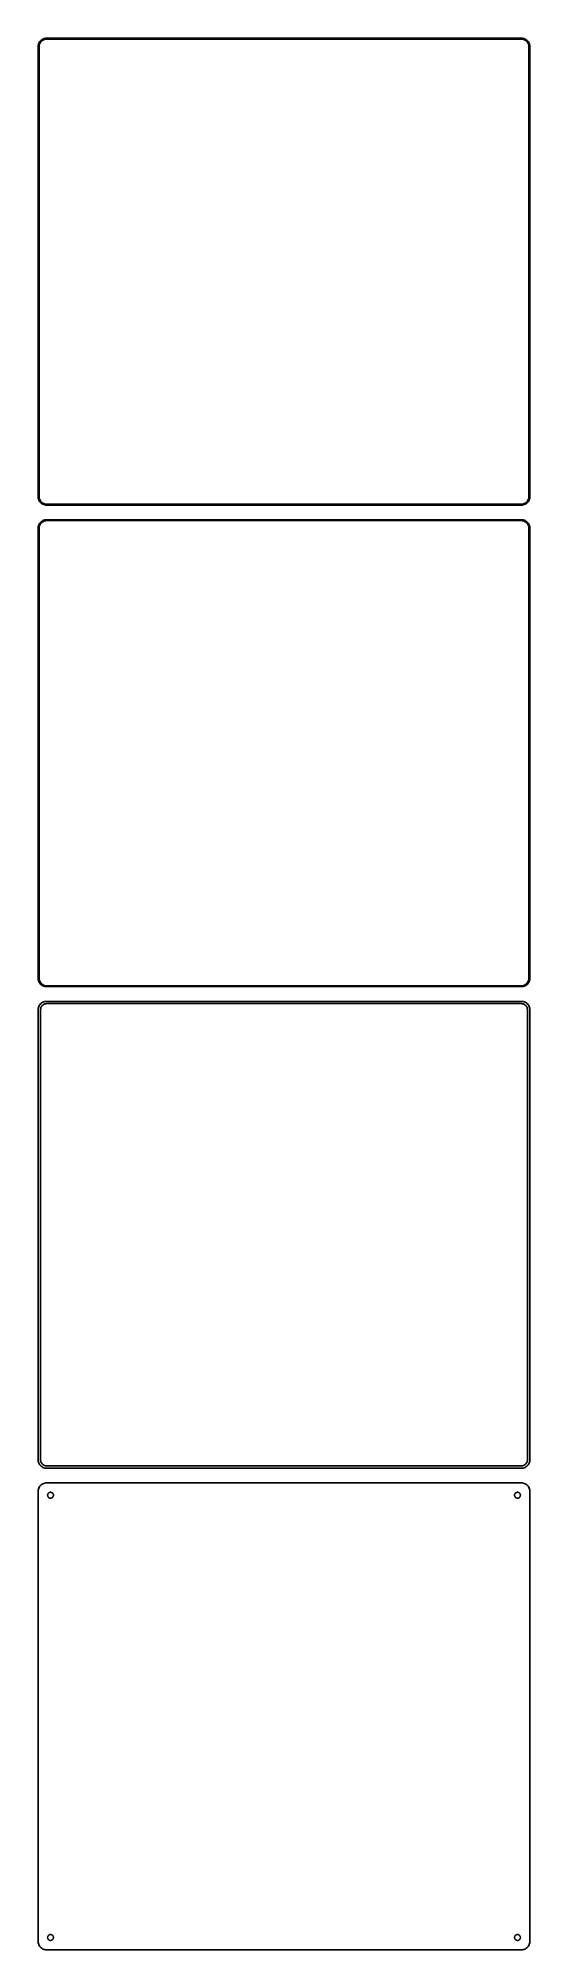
# Model space of a CAD drawing. Header units: metres. Extents: x -150 to 150, y 740 to 1906.
import ezdxf

# ---------------------------------------------------------------- set-up
doc = ezdxf.new("R2010")
doc.units = ezdxf.units.M

msp = doc.modelspace()

# ---------------------------------------------------------------- linework, layer by layer
for p, q in [((-149.843, 1902.74), (-149.961, 1902.13)), ((-149.649, 1903.34), (-149.843, 1902.74)), ((-149.382, 1903.91), (-149.649, 1903.34)), ((-149.463, 1901.85), (-149.351, 1902.43)), ((-149.045, 1904.44), (-149.382, 1903.91)), ((-149.351, 1902.43), (-149.166, 1903)), ((-149.166, 1903), (-148.912, 1903.54)), ((-148.645, 1904.92), (-149.045, 1904.44)), ((-148.912, 1903.54), (-148.593, 1904.04)), ((-148.187, 1905.35), (-148.645, 1904.92)), ((-148.593, 1904.04), (-148.213, 1904.5)), ((-148.213, 1904.5), (-147.778, 1904.91)), ((-147.679, 1905.72), (-148.187, 1905.35)), ((-147.778, 1904.91), (-147.295, 1905.26)), ((-147.129, 1906.02), (-147.679, 1905.72)), ((-147.295, 1905.26), (-146.772, 1905.55)), ((-146.545, 1906.26), (-147.129, 1906.02)), ((-146.772, 1905.55), (-146.218, 1905.77)), ((-145.937, 1906.41), (-146.545, 1906.26)), ((-146.218, 1905.77), (-145.64, 1905.92)), ((-145.314, 1906.49), (-145.937, 1906.41)), ((-145.64, 1905.92), (-145.048, 1905.99)), ((145.314, 1906.49), (-145.314, 1906.49)), ((-145.048, 1905.99), (145.048, 1905.99)), ((145.048, 1905.99), (145.64, 1905.92)), ((145.937, 1906.41), (145.314, 1906.49)), ((145.64, 1905.92), (146.218, 1905.77)), ((146.545, 1906.26), (145.937, 1906.41)), ((146.218, 1905.77), (146.772, 1905.55)), ((147.129, 1906.02), (146.545, 1906.26)), ((146.772, 1905.55), (147.295, 1905.26)), ((147.679, 1905.72), (147.129, 1906.02)), ((147.295, 1905.26), (147.778, 1904.91)), ((148.187, 1905.35), (147.679, 1905.72)), ((147.778, 1904.91), (148.213, 1904.5)), ((148.645, 1904.92), (148.187, 1905.35)), ((148.213, 1904.5), (148.593, 1904.04)), ((148.593, 1904.04), (148.912, 1903.54)), ((149.045, 1904.44), (148.645, 1904.92)), ((148.912, 1903.54), (149.166, 1903)), ((149.382, 1903.91), (149.045, 1904.44)), ((149.166, 1903), (149.351, 1902.43)), ((149.351, 1902.43), (149.463, 1901.85)), ((149.649, 1903.34), (149.382, 1903.91)), ((149.843, 1902.74), (149.649, 1903.34)), ((149.961, 1902.13), (149.843, 1902.74)), ((-149.961, 1902.13), (-150, 1901.5)), ((-150, 1901.5), (-150, 1626.5)), ((-149.5, 1901.25), (-149.463, 1901.85)), ((-149.5, 1626.75), (-149.5, 1901.25)), ((149.463, 1901.85), (149.5, 1901.25)), ((149.5, 1901.25), (149.5, 1626.75)), ((150, 1901.5), (149.961, 1902.13)), ((150, 1626.5), (150, 1901.5)), ((-150, 1626.5), (-149.961, 1625.87)), ((-149.961, 1625.87), (-149.843, 1625.26)), ((-149.843, 1625.26), (-149.649, 1624.66)), ((-149.649, 1624.66), (-149.382, 1624.09)), ((-149.463, 1626.15), (-149.5, 1626.75)), ((-149.351, 1625.57), (-149.463, 1626.15)), ((-149.382, 1624.09), (-149.045, 1623.56)), ((-149.166, 1625), (-149.351, 1625.57)), ((-148.912, 1624.46), (-149.166, 1625)), ((-149.045, 1623.56), (-148.645, 1623.08)), ((-148.593, 1623.96), (-148.912, 1624.46)), ((-148.645, 1623.08), (-148.187, 1622.65)), ((-148.213, 1623.5), (-148.593, 1623.96)), ((-147.778, 1623.09), (-148.213, 1623.5)), ((-148.187, 1622.65), (-147.679, 1622.28)), ((-147.295, 1622.74), (-147.778, 1623.09)), ((-147.679, 1622.28), (-147.129, 1621.98)), ((-146.772, 1622.45), (-147.295, 1622.74)), ((-146.218, 1622.23), (-146.772, 1622.45)), ((-145.64, 1622.08), (-146.218, 1622.23)), ((146.218, 1622.23), (145.64, 1622.08)), ((146.772, 1622.45), (146.218, 1622.23)), ((147.295, 1622.74), (146.772, 1622.45)), ((147.129, 1621.98), (147.679, 1622.28)), ((147.778, 1623.09), (147.295, 1622.74)), ((147.679, 1622.28), (148.187, 1622.65)), ((148.213, 1623.5), (147.778, 1623.09)), ((148.187, 1622.65), (148.645, 1623.08)), ((148.593, 1623.96), (148.213, 1623.5)), ((148.912, 1624.46), (148.593, 1623.96)), ((148.645, 1623.08), (149.045, 1623.56)), ((149.166, 1625), (148.912, 1624.46)), ((149.045, 1623.56), (149.382, 1624.09)), ((149.351, 1625.57), (149.166, 1625)), ((149.463, 1626.15), (149.351, 1625.57)), ((149.382, 1624.09), (149.649, 1624.66)), ((149.5, 1626.75), (149.463, 1626.15)), ((149.649, 1624.66), (149.843, 1625.26)), ((149.843, 1625.26), (149.961, 1625.87)), ((149.961, 1625.87), (150, 1626.5)), ((-149.045, 1610.44), (-149.382, 1609.91)), ((-148.645, 1610.92), (-149.045, 1610.44)), ((-148.187, 1611.35), (-148.645, 1610.92)), ((-148.593, 1610.04), (-148.213, 1610.5)), ((-148.213, 1610.5), (-147.778, 1610.91)), ((-147.679, 1611.72), (-148.187, 1611.35)), ((-147.778, 1610.91), (-147.295, 1611.26)), ((-147.129, 1612.02), (-147.679, 1611.72)), ((-147.295, 1611.26), (-146.772, 1611.55)), ((-147.129, 1621.98), (-146.545, 1621.74)), ((-146.545, 1612.26), (-147.129, 1612.02)), ((-146.772, 1611.55), (-146.218, 1611.77)), ((-146.545, 1621.74), (-145.937, 1621.59)), ((-145.937, 1612.41), (-146.545, 1612.26)), ((-146.218, 1611.77), (-145.64, 1611.92)), ((-145.937, 1621.59), (-145.314, 1621.51)), ((-145.314, 1612.49), (-145.937, 1612.41)), ((-145.048, 1622.01), (-145.64, 1622.08)), ((-145.64, 1611.92), (-145.048, 1611.99)), ((-145.314, 1621.51), (145.314, 1621.51)), ((145.314, 1612.49), (-145.314, 1612.49)), ((145.048, 1622.01), (-145.048, 1622.01)), ((-145.048, 1611.99), (145.048, 1611.99)), ((145.64, 1622.08), (145.048, 1622.01)), ((145.048, 1611.99), (145.64, 1611.92)), ((145.314, 1621.51), (145.937, 1621.59)), ((145.937, 1612.41), (145.314, 1612.49)), ((145.64, 1611.92), (146.218, 1611.77)), ((145.937, 1621.59), (146.545, 1621.74)), ((146.545, 1612.26), (145.937, 1612.41)), ((146.218, 1611.77), (146.772, 1611.55)), ((146.545, 1621.74), (147.129, 1621.98)), ((147.129, 1612.02), (146.545, 1612.26)), ((146.772, 1611.55), (147.295, 1611.26)), ((147.679, 1611.72), (147.129, 1612.02)), ((147.295, 1611.26), (147.778, 1610.91)), ((148.187, 1611.35), (147.679, 1611.72)), ((147.778, 1610.91), (148.213, 1610.5)), ((148.645, 1610.92), (148.187, 1611.35)), ((148.213, 1610.5), (148.593, 1610.04)), ((149.045, 1610.44), (148.645, 1610.92)), ((149.382, 1609.91), (149.045, 1610.44)), ((-149.961, 1608.13), (-150, 1607.5)), ((-150, 1607.5), (-150, 1332.5)), ((-149.843, 1608.74), (-149.961, 1608.13)), ((-149.649, 1609.34), (-149.843, 1608.74)), ((-149.382, 1609.91), (-149.649, 1609.34)), ((-149.5, 1607.25), (-149.463, 1607.85)), ((-149.5, 1332.75), (-149.5, 1607.25)), ((-149.463, 1607.85), (-149.351, 1608.43)), ((-149.351, 1608.43), (-149.166, 1609)), ((-149.166, 1609), (-148.912, 1609.54)), ((-148.912, 1609.54), (-148.593, 1610.04)), ((148.593, 1610.04), (148.912, 1609.54)), ((148.912, 1609.54), (149.166, 1609)), ((149.166, 1609), (149.351, 1608.43)), ((149.351, 1608.43), (149.463, 1607.85)), ((149.649, 1609.34), (149.382, 1609.91)), ((149.463, 1607.85), (149.5, 1607.25)), ((149.5, 1607.25), (149.5, 1332.75)), ((149.843, 1608.74), (149.649, 1609.34)), ((149.961, 1608.13), (149.843, 1608.74)), ((150, 1607.5), (149.961, 1608.13)), ((150, 1332.5), (150, 1607.5)), ((-150, 1332.5), (-149.961, 1331.87)), ((-149.961, 1331.87), (-149.843, 1331.26)), ((-149.843, 1331.26), (-149.649, 1330.66)), ((-149.649, 1330.66), (-149.382, 1330.09)), ((-149.463, 1332.15), (-149.5, 1332.75)), ((-149.351, 1331.57), (-149.463, 1332.15)), ((-149.166, 1331), (-149.351, 1331.57)), ((-148.912, 1330.46), (-149.166, 1331)), ((-148.593, 1329.96), (-148.912, 1330.46)), ((148.912, 1330.46), (148.593, 1329.96)), ((149.166, 1331), (148.912, 1330.46)), ((149.351, 1331.57), (149.166, 1331)), ((149.463, 1332.15), (149.351, 1331.57)), ((149.382, 1330.09), (149.649, 1330.66)), ((149.5, 1332.75), (149.463, 1332.15)), ((149.649, 1330.66), (149.843, 1331.26)), ((149.843, 1331.26), (149.961, 1331.87)), ((149.961, 1331.87), (150, 1332.5)), ((-149.382, 1330.09), (-149.045, 1329.56)), ((-149.045, 1329.56), (-148.645, 1329.08)), ((-148.645, 1329.08), (-148.187, 1328.65)), ((-148.213, 1329.5), (-148.593, 1329.96)), ((-147.778, 1329.09), (-148.213, 1329.5)), ((-148.187, 1328.65), (-147.679, 1328.28)), ((-147.295, 1328.74), (-147.778, 1329.09)), ((-147.679, 1328.28), (-147.129, 1327.98)), ((-146.772, 1328.45), (-147.295, 1328.74)), ((-147.129, 1327.98), (-146.545, 1327.74)), ((-146.218, 1328.23), (-146.772, 1328.45)), ((-146.545, 1327.74), (-145.937, 1327.59)), ((-145.64, 1328.08), (-146.218, 1328.23)), ((-145.937, 1327.59), (-145.314, 1327.51)), ((-145.048, 1328.01), (-145.64, 1328.08)), ((-145.314, 1327.51), (145.314, 1327.51)), ((145.048, 1328.01), (-145.048, 1328.01)), ((145.64, 1328.08), (145.048, 1328.01)), ((145.314, 1327.51), (145.937, 1327.59)), ((146.218, 1328.23), (145.64, 1328.08)), ((145.937, 1327.59), (146.545, 1327.74)), ((146.772, 1328.45), (146.218, 1328.23)), ((146.545, 1327.74), (147.129, 1327.98)), ((147.295, 1328.74), (146.772, 1328.45)), ((147.129, 1327.98), (147.679, 1328.28)), ((147.778, 1329.09), (147.295, 1328.74)), ((147.679, 1328.28), (148.187, 1328.65)), ((148.213, 1329.5), (147.778, 1329.09)), ((148.187, 1328.65), (148.645, 1329.08)), ((148.593, 1329.96), (148.213, 1329.5)), ((148.645, 1329.08), (149.045, 1329.56)), ((149.045, 1329.56), (149.382, 1330.09)), ((-149.961, 1314.13), (-150, 1313.5)), ((-150, 1313.5), (-150, 1038.5)), ((-149.843, 1314.74), (-149.961, 1314.13)), ((-149.649, 1315.34), (-149.843, 1314.74)), ((-149.382, 1315.91), (-149.649, 1315.34)), ((-149.045, 1316.44), (-149.382, 1315.91)), ((-148.645, 1316.92), (-149.045, 1316.44)), ((-148.187, 1317.35), (-148.645, 1316.92)), ((-148.619, 1313.25), (-148.589, 1313.73)), ((-148.619, 1038.75), (-148.619, 1313.25)), ((-148.589, 1313.73), (-148.498, 1314.21)), ((-148.498, 1314.21), (-148.348, 1314.67)), ((-148.348, 1314.67), (-148.141, 1315.11)), ((-147.679, 1317.72), (-148.187, 1317.35)), ((-148.141, 1315.11), (-147.88, 1315.52)), ((-147.88, 1315.52), (-147.571, 1315.9)), ((-147.129, 1318.02), (-147.679, 1317.72)), ((-147.571, 1315.9), (-147.216, 1316.23)), ((-147.216, 1316.23), (-146.823, 1316.52)), ((-146.545, 1318.26), (-147.129, 1318.02)), ((-146.823, 1316.52), (-146.398, 1316.75)), ((-145.937, 1318.41), (-146.545, 1318.26)), ((-146.398, 1316.75), (-145.946, 1316.93)), ((-145.946, 1316.93), (-145.475, 1317.05)), ((-145.314, 1318.49), (-145.937, 1318.41)), ((-145.475, 1317.05), (-144.993, 1317.11)), ((145.314, 1318.49), (-145.314, 1318.49)), ((-144.993, 1317.11), (144.993, 1317.11)), ((144.993, 1317.11), (145.475, 1317.05)), ((145.937, 1318.41), (145.314, 1318.49)), ((145.475, 1317.05), (145.946, 1316.93)), ((146.545, 1318.26), (145.937, 1318.41)), ((145.946, 1316.93), (146.398, 1316.75)), ((146.398, 1316.75), (146.823, 1316.52)), ((147.129, 1318.02), (146.545, 1318.26)), ((146.823, 1316.52), (147.216, 1316.23)), ((147.679, 1317.72), (147.129, 1318.02)), ((147.216, 1316.23), (147.571, 1315.9)), ((147.571, 1315.9), (147.88, 1315.52)), ((148.187, 1317.35), (147.679, 1317.72)), ((147.88, 1315.52), (148.141, 1315.11)), ((148.141, 1315.11), (148.348, 1314.67)), ((148.645, 1316.92), (148.187, 1317.35)), ((148.348, 1314.67), (148.498, 1314.21)), ((148.498, 1314.21), (148.589, 1313.73)), ((148.589, 1313.73), (148.619, 1313.25)), ((148.619, 1313.25), (148.619, 1038.75)), ((149.045, 1316.44), (148.645, 1316.92)), ((149.382, 1315.91), (149.045, 1316.44)), ((149.649, 1315.34), (149.382, 1315.91)), ((149.843, 1314.74), (149.649, 1315.34)), ((149.961, 1314.13), (149.843, 1314.74)), ((150, 1313.5), (149.961, 1314.13)), ((150, 1038.5), (150, 1313.5)), ((-148.589, 1038.27), (-148.619, 1038.75)), ((148.619, 1038.75), (148.589, 1038.27)), ((-150, 1038.5), (-149.961, 1037.87)), ((-149.961, 1037.87), (-149.843, 1037.26)), ((-149.843, 1037.26), (-149.649, 1036.66)), ((-149.649, 1036.66), (-149.382, 1036.09)), ((-149.382, 1036.09), (-149.045, 1035.56)), ((-149.045, 1035.56), (-148.645, 1035.08)), ((-148.645, 1035.08), (-148.187, 1034.65)), ((-148.498, 1037.79), (-148.589, 1038.27)), ((-148.348, 1037.33), (-148.498, 1037.79)), ((-148.141, 1036.89), (-148.348, 1037.33)), ((-148.187, 1034.65), (-147.679, 1034.28)), ((-147.88, 1036.48), (-148.141, 1036.89)), ((-147.571, 1036.1), (-147.88, 1036.48)), ((-147.679, 1034.28), (-147.129, 1033.98)), ((-147.216, 1035.77), (-147.571, 1036.1)), ((-146.823, 1035.48), (-147.216, 1035.77)), ((-147.129, 1033.98), (-146.545, 1033.74)), ((-146.398, 1035.25), (-146.823, 1035.48)), ((-146.545, 1033.74), (-145.937, 1033.59)), ((-145.946, 1035.07), (-146.398, 1035.25)), ((-145.475, 1034.95), (-145.946, 1035.07)), ((-145.937, 1033.59), (-145.314, 1033.51)), ((-144.993, 1034.89), (-145.475, 1034.95)), ((-145.314, 1033.51), (145.314, 1033.51)), ((144.993, 1034.89), (-144.993, 1034.89)), ((145.475, 1034.95), (144.993, 1034.89)), ((145.314, 1033.51), (145.937, 1033.59)), ((145.946, 1035.07), (145.475, 1034.95)), ((145.937, 1033.59), (146.545, 1033.74)), ((146.398, 1035.25), (145.946, 1035.07)), ((146.823, 1035.48), (146.398, 1035.25)), ((146.545, 1033.74), (147.129, 1033.98)), ((147.216, 1035.77), (146.823, 1035.48)), ((147.129, 1033.98), (147.679, 1034.28)), ((147.571, 1036.1), (147.216, 1035.77)), ((147.88, 1036.48), (147.571, 1036.1)), ((147.679, 1034.28), (148.187, 1034.65)), ((148.141, 1036.89), (147.88, 1036.48)), ((148.348, 1037.33), (148.141, 1036.89)), ((148.187, 1034.65), (148.645, 1035.08)), ((148.498, 1037.79), (148.348, 1037.33)), ((148.589, 1038.27), (148.498, 1037.79)), ((148.645, 1035.08), (149.045, 1035.56)), ((149.045, 1035.56), (149.382, 1036.09)), ((149.382, 1036.09), (149.649, 1036.66)), ((149.649, 1036.66), (149.843, 1037.26)), ((149.843, 1037.26), (149.961, 1037.87)), ((149.961, 1037.87), (150, 1038.5)), ((-149.961, 1020.13), (-150, 1019.5)), ((-150, 1019.5), (-150, 744.5)), ((-149.843, 1020.74), (-149.961, 1020.13)), ((-149.649, 1021.34), (-149.843, 1020.74)), ((-149.382, 1021.91), (-149.649, 1021.34)), ((-149.045, 1022.44), (-149.382, 1021.91)), ((-148.645, 1022.92), (-149.045, 1022.44)), ((-148.187, 1023.35), (-148.645, 1022.92)), ((-147.679, 1023.72), (-148.187, 1023.35)), ((-147.129, 1024.02), (-147.679, 1023.72)), ((-146.545, 1024.26), (-147.129, 1024.02)), ((-145.937, 1024.41), (-146.545, 1024.26)), ((-145.314, 1024.49), (-145.937, 1024.41)), ((145.314, 1024.49), (-145.314, 1024.49)), ((-144.3, 1017), (-144.286, 1017.23)), ((-144.286, 1016.77), (-144.3, 1017)), ((-144.286, 1017.23), (-144.243, 1017.45)), ((-144.243, 1016.55), (-144.286, 1016.77)), ((-144.243, 1017.45), (-144.174, 1017.66)), ((-144.174, 1016.34), (-144.243, 1016.55)), ((-144.174, 1017.66), (-144.077, 1017.87)), ((-144.077, 1016.13), (-144.174, 1016.34)), ((-144.077, 1017.87), (-143.956, 1018.06)), ((-143.956, 1015.94), (-144.077, 1016.13)), ((-143.956, 1018.06), (-143.812, 1018.23)), ((-143.812, 1015.77), (-143.956, 1015.94)), ((-143.812, 1018.23), (-143.647, 1018.39)), ((-143.647, 1015.61), (-143.812, 1015.77)), ((-143.647, 1018.39), (-143.464, 1018.52)), ((-143.464, 1015.48), (-143.647, 1015.61)), ((-143.464, 1018.52), (-143.266, 1018.63)), ((-143.266, 1015.37), (-143.464, 1015.48)), ((-143.266, 1018.63), (-143.056, 1018.71)), ((-143.056, 1015.29), (-143.266, 1015.37)), ((-143.056, 1018.71), (-142.837, 1018.77)), ((-142.837, 1015.23), (-143.056, 1015.29)), ((-142.837, 1018.77), (-142.613, 1018.8)), ((-142.613, 1018.8), (-142.387, 1018.8)), ((-142.387, 1018.8), (-142.163, 1018.77)), ((-142.163, 1018.77), (-141.944, 1018.71)), ((-141.944, 1015.29), (-142.163, 1015.23)), ((-141.944, 1018.71), (-141.734, 1018.63)), ((-141.734, 1015.37), (-141.944, 1015.29)), ((-141.734, 1018.63), (-141.536, 1018.52)), ((-141.536, 1015.48), (-141.734, 1015.37)), ((-141.536, 1018.52), (-141.353, 1018.39)), ((-141.353, 1015.61), (-141.536, 1015.48)), ((-141.353, 1018.39), (-141.188, 1018.23)), ((-141.188, 1015.77), (-141.353, 1015.61)), ((-141.188, 1018.23), (-141.044, 1018.06)), ((-141.044, 1015.94), (-141.188, 1015.77)), ((-141.044, 1018.06), (-140.923, 1017.87)), ((-140.923, 1016.13), (-141.044, 1015.94)), ((-140.923, 1017.87), (-140.826, 1017.66)), ((-140.826, 1016.34), (-140.923, 1016.13)), ((-140.826, 1017.66), (-140.757, 1017.45)), ((-140.757, 1016.55), (-140.826, 1016.34)), ((-140.757, 1017.45), (-140.714, 1017.23)), ((-140.714, 1016.77), (-140.757, 1016.55)), ((-140.714, 1017.23), (-140.7, 1017)), ((-140.7, 1017), (-140.714, 1016.77)), ((140.7, 1017), (140.714, 1017.23)), ((140.714, 1016.77), (140.7, 1017)), ((140.714, 1017.23), (140.757, 1017.45)), ((140.757, 1016.55), (140.714, 1016.77)), ((140.757, 1017.45), (140.826, 1017.66)), ((140.826, 1016.34), (140.757, 1016.55)), ((140.826, 1017.66), (140.923, 1017.87)), ((140.923, 1016.13), (140.826, 1016.34)), ((140.923, 1017.87), (141.044, 1018.06)), ((141.044, 1015.94), (140.923, 1016.13)), ((141.044, 1018.06), (141.188, 1018.23)), ((141.188, 1015.77), (141.044, 1015.94)), ((141.188, 1018.23), (141.353, 1018.39)), ((141.353, 1015.61), (141.188, 1015.77)), ((141.353, 1018.39), (141.536, 1018.52)), ((141.536, 1015.48), (141.353, 1015.61)), ((141.536, 1018.52), (141.734, 1018.63)), ((141.734, 1015.37), (141.536, 1015.48)), ((141.734, 1018.63), (141.944, 1018.71)), ((141.944, 1015.29), (141.734, 1015.37)), ((141.944, 1018.71), (142.163, 1018.77)), ((142.163, 1015.23), (141.944, 1015.29)), ((142.163, 1018.77), (142.387, 1018.8)), ((142.387, 1018.8), (142.613, 1018.8)), ((142.613, 1018.8), (142.837, 1018.77)), ((142.837, 1018.77), (143.056, 1018.71)), ((143.056, 1015.29), (142.837, 1015.23)), ((143.056, 1018.71), (143.266, 1018.63)), ((143.266, 1015.37), (143.056, 1015.29)), ((143.266, 1018.63), (143.464, 1018.52)), ((143.464, 1015.48), (143.266, 1015.37)), ((143.464, 1018.52), (143.647, 1018.39)), ((143.647, 1015.61), (143.464, 1015.48)), ((143.647, 1018.39), (143.812, 1018.23)), ((143.812, 1015.77), (143.647, 1015.61)), ((143.812, 1018.23), (143.956, 1018.06)), ((143.956, 1015.94), (143.812, 1015.77)), ((143.956, 1018.06), (144.077, 1017.87)), ((144.077, 1016.13), (143.956, 1015.94)), ((144.077, 1017.87), (144.174, 1017.66)), ((144.174, 1016.34), (144.077, 1016.13)), ((144.174, 1017.66), (144.243, 1017.45)), ((144.243, 1016.55), (144.174, 1016.34)), ((144.243, 1017.45), (144.286, 1017.23)), ((144.286, 1016.77), (144.243, 1016.55)), ((144.286, 1017.23), (144.3, 1017)), ((144.3, 1017), (144.286, 1016.77)), ((145.937, 1024.41), (145.314, 1024.49)), ((146.545, 1024.26), (145.937, 1024.41)), ((147.129, 1024.02), (146.545, 1024.26)), ((147.679, 1023.72), (147.129, 1024.02)), ((148.187, 1023.35), (147.679, 1023.72)), ((148.645, 1022.92), (148.187, 1023.35)), ((149.045, 1022.44), (148.645, 1022.92)), ((149.382, 1021.91), (149.045, 1022.44)), ((149.649, 1021.34), (149.382, 1021.91)), ((149.843, 1020.74), (149.649, 1021.34)), ((149.961, 1020.13), (149.843, 1020.74)), ((150, 1019.5), (149.961, 1020.13)), ((150, 744.5), (150, 1019.5)), ((-142.613, 1015.2), (-142.837, 1015.23)), ((-142.387, 1015.2), (-142.613, 1015.2)), ((-142.163, 1015.23), (-142.387, 1015.2)), ((142.387, 1015.2), (142.163, 1015.23)), ((142.613, 1015.2), (142.387, 1015.2)), ((142.837, 1015.23), (142.613, 1015.2)), ((-144.3, 747), (-144.286, 747.226)), ((-144.286, 746.774), (-144.3, 747)), ((-144.286, 747.226), (-144.243, 747.448)), ((-144.243, 747.448), (-144.174, 747.663)), ((-144.174, 747.663), (-144.077, 747.867)), ((-144.077, 747.867), (-143.956, 748.058)), ((-143.956, 748.058), (-143.812, 748.232)), ((-143.812, 748.232), (-143.647, 748.387)), ((-143.647, 748.387), (-143.464, 748.52)), ((-143.464, 748.52), (-143.266, 748.629)), ((-143.266, 748.629), (-143.056, 748.712)), ((-143.056, 748.712), (-142.837, 748.768)), ((-142.837, 748.768), (-142.613, 748.796)), ((-142.613, 748.796), (-142.387, 748.796)), ((-142.387, 748.796), (-142.163, 748.768)), ((-142.163, 748.768), (-141.944, 748.712)), ((-141.944, 748.712), (-141.734, 748.629)), ((-141.734, 748.629), (-141.536, 748.52)), ((-141.536, 748.52), (-141.353, 748.387)), ((-141.353, 748.387), (-141.188, 748.232)), ((-141.188, 748.232), (-141.044, 748.058)), ((-141.044, 748.058), (-140.923, 747.867)), ((-140.923, 747.867), (-140.826, 747.663)), ((-140.826, 747.663), (-140.757, 747.448)), ((-140.757, 747.448), (-140.714, 747.226)), ((-140.714, 747.226), (-140.7, 747)), ((-140.7, 747), (-140.714, 746.774)), ((140.7, 747), (140.714, 747.226)), ((140.714, 746.774), (140.7, 747)), ((140.714, 747.226), (140.757, 747.448)), ((140.757, 747.448), (140.826, 747.663)), ((140.826, 747.663), (140.923, 747.867)), ((140.923, 747.867), (141.044, 748.058)), ((141.044, 748.058), (141.188, 748.232)), ((141.188, 748.232), (141.353, 748.387)), ((141.353, 748.387), (141.536, 748.52)), ((141.536, 748.52), (141.734, 748.629)), ((141.734, 748.629), (141.944, 748.712)), ((141.944, 748.712), (142.163, 748.768)), ((142.163, 748.768), (142.387, 748.796)), ((142.387, 748.796), (142.613, 748.796)), ((142.613, 748.796), (142.837, 748.768)), ((142.837, 748.768), (143.056, 748.712)), ((143.056, 748.712), (143.266, 748.629)), ((143.266, 748.629), (143.464, 748.52)), ((143.464, 748.52), (143.647, 748.387)), ((143.647, 748.387), (143.812, 748.232)), ((143.812, 748.232), (143.956, 748.058)), ((143.956, 748.058), (144.077, 747.867)), ((144.077, 747.867), (144.174, 747.663)), ((144.174, 747.663), (144.243, 747.448)), ((144.243, 747.448), (144.286, 747.226)), ((144.286, 747.226), (144.3, 747)), ((144.3, 747), (144.286, 746.774)), ((-150, 744.5), (-149.961, 743.873)), ((-149.961, 743.873), (-149.843, 743.257)), ((-149.843, 743.257), (-149.649, 742.659)), ((-149.649, 742.659), (-149.382, 742.091)), ((-149.382, 742.091), (-149.045, 741.561)), ((-149.045, 741.561), (-148.645, 741.077)), ((-148.645, 741.077), (-148.187, 740.647)), ((-148.187, 740.647), (-147.679, 740.278)), ((-147.679, 740.278), (-147.129, 739.976)), ((-147.129, 739.976), (-146.545, 739.745)), ((-146.545, 739.745), (-145.937, 739.589)), ((-145.937, 739.589), (-145.314, 739.51)), ((-145.314, 739.51), (145.314, 739.51)), ((-144.243, 746.552), (-144.286, 746.774)), ((-144.174, 746.337), (-144.243, 746.552)), ((-144.077, 746.133), (-144.174, 746.337)), ((-143.956, 745.942), (-144.077, 746.133)), ((-143.812, 745.768), (-143.956, 745.942)), ((-143.647, 745.613), (-143.812, 745.768)), ((-143.464, 745.48), (-143.647, 745.613)), ((-143.266, 745.371), (-143.464, 745.48)), ((-143.056, 745.288), (-143.266, 745.371)), ((-142.837, 745.232), (-143.056, 745.288)), ((-142.613, 745.204), (-142.837, 745.232)), ((-142.387, 745.204), (-142.613, 745.204)), ((-142.163, 745.232), (-142.387, 745.204)), ((-141.944, 745.288), (-142.163, 745.232)), ((-141.734, 745.371), (-141.944, 745.288)), ((-141.536, 745.48), (-141.734, 745.371)), ((-141.353, 745.613), (-141.536, 745.48)), ((-141.188, 745.768), (-141.353, 745.613)), ((-141.044, 745.942), (-141.188, 745.768)), ((-140.923, 746.133), (-141.044, 745.942)), ((-140.826, 746.337), (-140.923, 746.133)), ((-140.757, 746.552), (-140.826, 746.337)), ((-140.714, 746.774), (-140.757, 746.552)), ((140.757, 746.552), (140.714, 746.774)), ((140.826, 746.337), (140.757, 746.552)), ((140.923, 746.133), (140.826, 746.337)), ((141.044, 745.942), (140.923, 746.133)), ((141.188, 745.768), (141.044, 745.942)), ((141.353, 745.613), (141.188, 745.768)), ((141.536, 745.48), (141.353, 745.613)), ((141.734, 745.371), (141.536, 745.48)), ((141.944, 745.288), (141.734, 745.371)), ((142.163, 745.232), (141.944, 745.288)), ((142.387, 745.204), (142.163, 745.232)), ((142.613, 745.204), (142.387, 745.204)), ((142.837, 745.232), (142.613, 745.204)), ((143.056, 745.288), (142.837, 745.232)), ((143.266, 745.371), (143.056, 745.288)), ((143.464, 745.48), (143.266, 745.371)), ((143.647, 745.613), (143.464, 745.48)), ((143.812, 745.768), (143.647, 745.613)), ((143.956, 745.942), (143.812, 745.768)), ((144.077, 746.133), (143.956, 745.942)), ((144.174, 746.337), (144.077, 746.133)), ((144.243, 746.552), (144.174, 746.337)), ((144.286, 746.774), (144.243, 746.552)), ((145.314, 739.51), (145.937, 739.589)), ((145.937, 739.589), (146.545, 739.745)), ((146.545, 739.745), (147.129, 739.976)), ((147.129, 739.976), (147.679, 740.278)), ((147.679, 740.278), (148.187, 740.647)), ((148.187, 740.647), (148.645, 741.077)), ((148.645, 741.077), (149.045, 741.561)), ((149.045, 741.561), (149.382, 742.091)), ((149.382, 742.091), (149.649, 742.659)), ((149.649, 742.659), (149.843, 743.257)), ((149.843, 743.257), (149.961, 743.873)), ((149.961, 743.873), (150, 744.5))]:
    msp.add_line(p, q)

doc.saveas('drawing.dxf')
